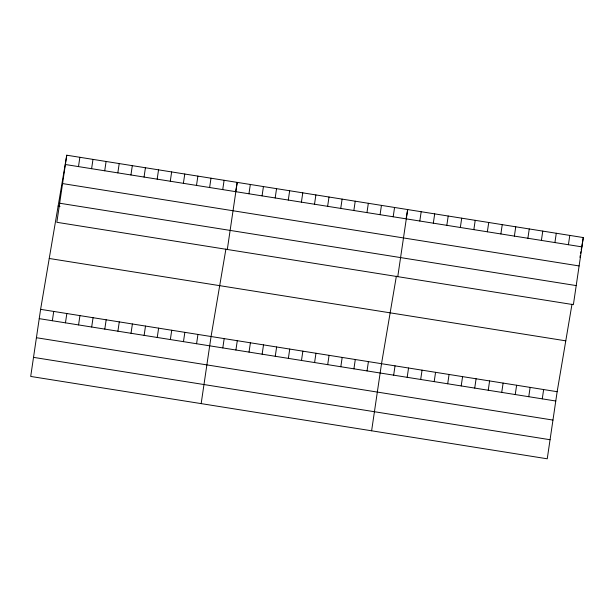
<?xml version="1.0" encoding="UTF-8"?>
<svg xmlns="http://www.w3.org/2000/svg" width="614" height="614" viewBox="0 0 614 614"><rect width="100%" height="100%" fill="white"/><g stroke="black" fill="none" stroke-linecap="round" stroke-linejoin="round"><path stroke-width="0.92" d="M66.757 155.204L56.849 222.299L573.392 304.659L583.3 237.564L66.757 155.204L40.608 309.341L30.7 376.436L547.243 458.796L557.151 391.701L572.002 304.153M52.343 320.738L53.717 311.436M78.492 166.601L79.866 157.299M65.46 322.834L66.834 313.524M91.609 168.696L92.983 159.387M78.569 324.921L79.943 315.619M104.718 170.784L106.092 161.482M91.678 327.009L93.059 317.707M117.834 172.879L119.208 163.57M104.794 329.104L106.168 319.794M130.943 174.967L132.317 165.657M117.903 331.192L119.277 321.889M144.052 177.055L145.426 167.752M131.02 333.287L132.394 323.977M157.169 179.15L158.542 169.84M144.129 335.374L145.503 326.072M170.278 181.237L171.651 171.935M157.245 337.47L158.619 328.16M183.394 183.333L184.768 174.023M170.354 339.557L171.728 330.248M196.503 185.42L197.877 176.111M183.471 341.645L184.845 332.343M209.62 187.508L210.993 178.206M196.58 343.74L197.954 334.43M222.728 189.603L224.102 180.293M201.162 403.613L211.062 336.526L225.921 248.977M227.31 249.476L237.219 182.389L235.776 190.862M222.805 347.923L224.179 338.613M248.954 193.786L250.328 184.476M235.914 350.011L237.288 340.701M262.063 195.874L263.437 186.564M249.031 352.098L250.405 342.796M275.179 197.961L276.553 188.659M262.14 354.194L263.513 344.884M288.288 200.057L289.662 190.747M275.256 356.281L276.63 346.979M301.405 202.144L302.779 192.842M288.365 358.376L289.739 349.067M314.514 204.239L315.888 194.93M301.482 360.464L302.856 351.154M327.63 206.327L329.004 197.017M314.591 362.552L315.964 353.25M340.739 208.415L342.113 199.113M327.699 364.647L329.073 355.337M353.848 210.51L355.23 201.2M340.816 366.735L342.19 357.432M366.965 212.597L368.339 203.295M353.925 368.83L355.299 359.52M380.074 214.693L381.447 205.383M367.042 370.917L368.415 361.608M393.19 216.78L394.564 207.471M371.616 430.79L381.524 363.703L396.375 276.154M397.765 276.653L407.673 209.566L406.238 218.039M393.658 375.162L395.032 365.86M419.807 221.025L421.181 211.723M407.174 377.318L408.548 368.009M433.323 223.181L434.697 213.872M420.682 379.467L422.056 370.165M446.831 225.33L448.205 216.028M434.19 381.624L435.564 372.322M460.339 227.487L461.713 218.185M447.698 383.781L449.072 374.471M473.847 229.644L475.221 220.334M461.206 385.93L462.58 376.628M487.355 231.793L488.736 222.491M474.722 388.086L476.096 378.777M500.87 233.949L502.244 224.647M488.23 390.243L489.604 380.933M514.379 236.106L515.752 226.796M501.738 392.392L503.112 383.09M527.886 238.255L529.26 228.953M515.246 394.549L516.62 385.239M541.394 240.412L542.768 231.102M528.754 396.705L530.135 387.396M554.91 242.568L556.284 233.259M542.269 398.854L543.643 389.552M568.418 244.717L569.792 235.415M579.946 257.35L580.261 255.462M580.583 253.582L580.905 251.694M581.22 249.814L583.3 237.564M65.383 164.514L581.926 246.874M62.567 183.578L579.109 265.939M59.665 203.226L576.208 285.587M58.13 206.074L60.003 206.373M49.235 258.479L565.778 340.839M40.608 309.341L557.151 391.701M39.235 318.651L555.777 401.011M36.418 337.715L552.961 420.076M33.517 357.363L550.06 439.724"/></g></svg>
